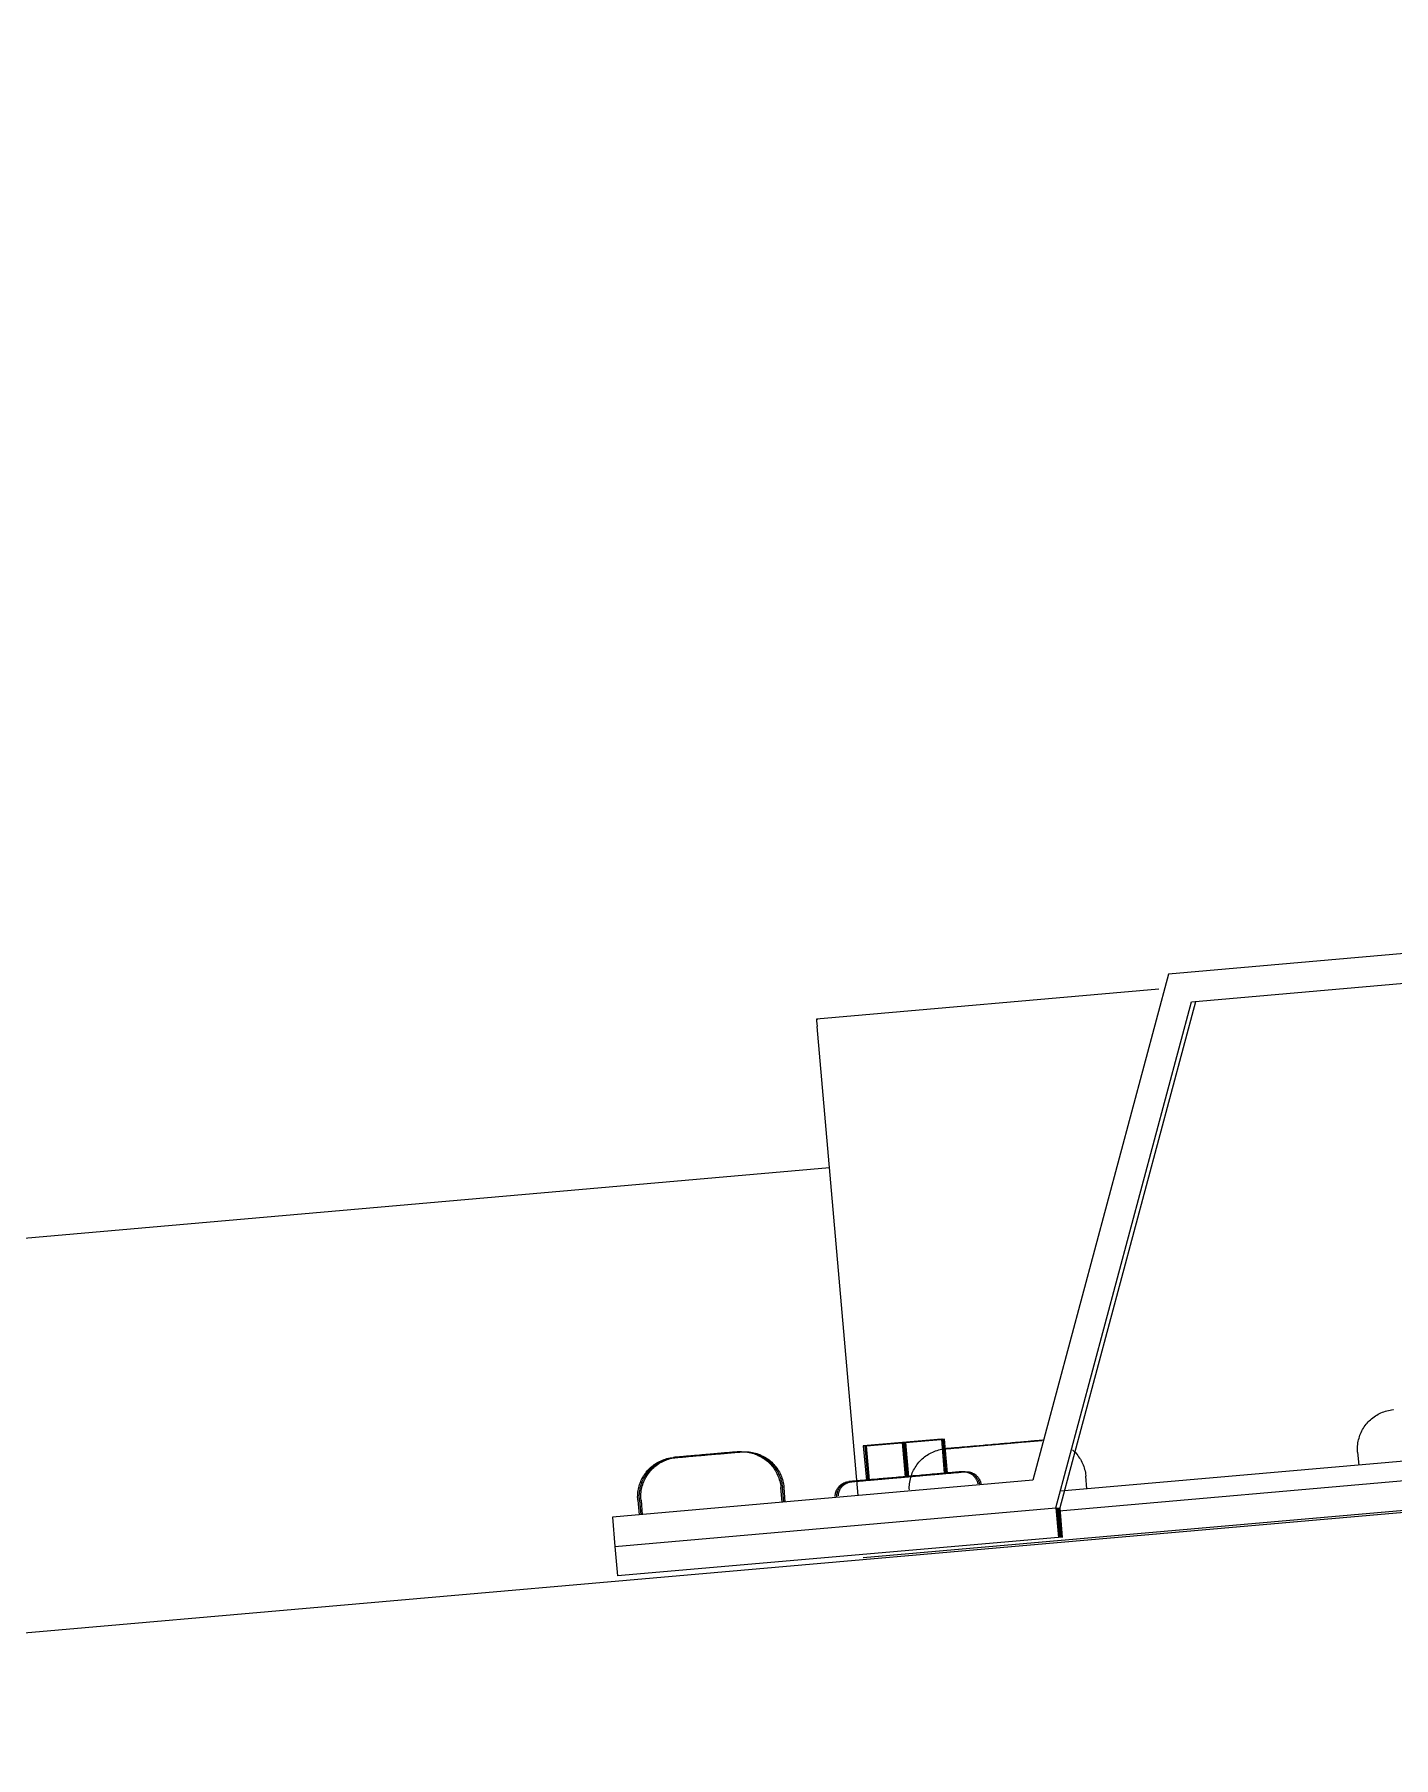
# Model space of a CAD drawing. Header units: metres. Extents: x 4238 to 4687, y -1 to 29.
# Drawn here: x 4322.6718 to 4322.8099, y 16.7591 to 16.9344 of the extents above; entities that cross this region are included whole.
import ezdxf

# ---------------------------------------------------------------- set-up
doc = ezdxf.new("R2010")
doc.units = ezdxf.units.M
for name, color, linetype, lineweight in [('A-ROOF', 132, 'Continuous', 5), ('A-ROOF-PATT', 132, 'Continuous', 15), ('Q-SPCQ', 91, 'Continuous', 5)]:
    doc.layers.add(name, color=color, linetype=linetype, lineweight=lineweight)

# ---------------------------------------------------------------- blocks, each defined once
blk = doc.blocks.new('Static Line_Sayfa_Metal Deck_Pan Mount - Up to 15 _ pitch - Max 2 Users-1847625-SECTION - GRIDS C4-C5')
at = {"layer": 'Q-SPCQ'}
for p, q in [((4322.93123, 16.85144), (4322.78704, 16.83883)), ((4322.78939, 16.83602), (4322.9294, 16.84827)), ((4322.78704, 16.83883), (4322.77324, 16.78734)), ((4322.78606, 16.83729), (4322.75126, 16.83424)), ((4322.7756, 16.78453), (4322.78939, 16.83602)), ((4322.78977, 16.83602), (4322.77598, 16.78453)), ((4322.75126, 16.83424), (4322.75137, 16.83424)), ((4322.75549, 16.78579), (4322.75132, 16.8335)), ((4322.94485, 16.80099), (4322.77605, 16.78623)), ((4322.95195, 16.79961), (4322.77592, 16.78421)), ((4322.94502, 16.799), (4322.77592, 16.78421)), ((4322.95525, 16.79688), (4322.75601, 16.77945)), ((4322.75998, 16.7912), (4322.76395, 16.79154)), ((4322.76395, 16.79154), (4322.75999, 16.7912)), ((4322.76014, 16.7912), (4322.76411, 16.79154)), ((4322.76411, 16.79154), (4322.76015, 16.7912)), ((4322.7603, 16.7912), (4322.76427, 16.79154)), ((4322.76427, 16.79154), (4322.76031, 16.7912)), ((4322.76395, 16.79154), (4322.76426, 16.78806)), ((4322.76395, 16.79154), (4322.76425, 16.78806)), ((4322.76411, 16.79154), (4322.76442, 16.78806)), ((4322.76411, 16.79154), (4322.76441, 16.78806)), ((4322.76457, 16.78806), (4322.76427, 16.79154)), ((4322.76458, 16.78806), (4322.76427, 16.79154)), ((4322.75999, 16.7912), (4322.75602, 16.79085)), ((4322.75602, 16.79085), (4322.75998, 16.7912)), ((4322.75602, 16.79085), (4322.75633, 16.78736)), ((4322.75602, 16.79085), (4322.75633, 16.78736)), ((4322.76015, 16.7912), (4322.75618, 16.79085)), ((4322.75618, 16.79085), (4322.76014, 16.7912)), ((4322.75618, 16.79085), (4322.75649, 16.78736)), ((4322.75618, 16.79085), (4322.75649, 16.78736)), ((4322.76031, 16.7912), (4322.75634, 16.79085)), ((4322.75634, 16.79085), (4322.7603, 16.7912)), ((4322.75665, 16.78736), (4322.75634, 16.79085)), ((4322.75664, 16.78736), (4322.75634, 16.79085)), ((4322.75998, 16.7912), (4322.76029, 16.78771)), ((4322.7603, 16.78771), (4322.75999, 16.7912)), ((4322.76014, 16.7912), (4322.76045, 16.78771)), ((4322.76045, 16.78771), (4322.76015, 16.7912)), ((4322.7603, 16.7912), (4322.76061, 16.78771)), ((4322.76061, 16.78771), (4322.76031, 16.7912)), ((4322.80627, 16.79019), (4322.80639, 16.78888)), ((4322.76425, 16.78806), (4322.76029, 16.78771)), ((4322.7603, 16.78771), (4322.76426, 16.78806)), ((4322.76045, 16.78771), (4322.76442, 16.78806)), ((4322.76441, 16.78806), (4322.76045, 16.78771)), ((4322.76061, 16.78771), (4322.76458, 16.78806)), ((4322.76457, 16.78806), (4322.76061, 16.78771)), ((4322.77324, 16.78734), (4322.73051, 16.7836)), ((4322.74777, 16.78511), (4322.74764, 16.7866)), ((4322.74793, 16.78511), (4322.7478, 16.7866)), ((4322.74809, 16.78511), (4322.74796, 16.7866)), ((4322.76029, 16.78771), (4322.75633, 16.78736)), ((4322.75633, 16.78736), (4322.7603, 16.78771)), ((4322.76045, 16.78771), (4322.75649, 16.78736)), ((4322.75649, 16.78736), (4322.76045, 16.78771)), ((4322.76061, 16.78771), (4322.75664, 16.78736)), ((4322.75665, 16.78736), (4322.76061, 16.78771)), ((4322.77875, 16.78646), (4322.77864, 16.78777)), ((4322.73077, 16.78061), (4322.7756, 16.78453)), ((4322.73077, 16.78061), (4322.7756, 16.78453)), ((4322.7331, 16.78533), (4322.73323, 16.78384)), ((4322.73326, 16.78533), (4322.73339, 16.78384)), ((4322.73342, 16.78533), (4322.73355, 16.78384)), ((4322.7756, 16.78453), (4322.77586, 16.78154)), ((4322.77569, 16.78453), (4322.77595, 16.78154)), ((4322.77578, 16.78453), (4322.77604, 16.78154)), ((4322.77589, 16.78453), (4322.77615, 16.78154)), ((4322.77598, 16.78453), (4322.77624, 16.78154)), ((4322.73051, 16.7836), (4322.73077, 16.78061)), ((4322.77586, 16.78154), (4322.73103, 16.77762)), ((4322.73077, 16.78061), (4322.73103, 16.77762))]:
    blk.add_line(p, q, dxfattribs=at)
at = {"layer": 'Q-SPCQ', "flags": 128}
for points in [[(4322.80627, 16.79019), (4322.80626, 16.79035), (4322.80626, 16.79051), (4322.80626, 16.79067), (4322.80627, 16.79083), (4322.80628, 16.79099), (4322.8063, 16.79115), (4322.80633, 16.79131), (4322.80637, 16.79146), (4322.80641, 16.79162), (4322.80645, 16.79177), (4322.8065, 16.79192), (4322.80656, 16.79207), (4322.80663, 16.79222), (4322.8067, 16.79236), (4322.80677, 16.7925), (4322.80685, 16.79264), (4322.80694, 16.79278), (4322.80703, 16.79291), (4322.80713, 16.79304), (4322.80723, 16.79316), (4322.80734, 16.79328), (4322.80745, 16.79339), (4322.80757, 16.7935), (4322.80769, 16.79361), (4322.80781, 16.79371), (4322.80794, 16.79381), (4322.80808, 16.7939), (4322.80821, 16.79398), (4322.80835, 16.79406), (4322.80849, 16.79413), (4322.80864, 16.7942), (4322.80879, 16.79426), (4322.80894, 16.79432), (4322.80909, 16.79437), (4322.80924, 16.79441), (4322.8094, 16.79445), (4322.80956, 16.79448), (4322.80971, 16.79451), (4322.80987, 16.79453), (4322.80992, 16.79453)], [(4322.73674, 16.78966), (4322.73674, 16.78966), (4322.73676, 16.78967), (4322.73678, 16.78967), (4322.7368, 16.78967), (4322.73683, 16.78967), (4322.73686, 16.78967), (4322.7369, 16.78968), (4322.73694, 16.78968), (4322.73699, 16.78969), (4322.73705, 16.78969), (4322.73711, 16.7897), (4322.73717, 16.7897), (4322.73724, 16.78971), (4322.73731, 16.78971), (4322.73738, 16.78972), (4322.73747, 16.78973), (4322.73755, 16.78973), (4322.73764, 16.78974), (4322.73773, 16.78975), (4322.73783, 16.78976), (4322.73793, 16.78977), (4322.73803, 16.78978), (4322.73814, 16.78979), (4322.73824, 16.7898), (4322.73836, 16.78981), (4322.73847, 16.78982), (4322.73859, 16.78983), (4322.73871, 16.78984), (4322.73883, 16.78985), (4322.73895, 16.78986), (4322.73908, 16.78987), (4322.7392, 16.78988), (4322.73933, 16.78989), (4322.73946, 16.7899), (4322.73959, 16.78991), (4322.73972, 16.78992), (4322.73985, 16.78994), (4322.73998, 16.78995), (4322.74002, 16.78995)], [(4322.74002, 16.78995), (4322.73989, 16.78994), (4322.73975, 16.78993), (4322.73962, 16.78992), (4322.73949, 16.7899), (4322.73936, 16.78989), (4322.73924, 16.78988), (4322.73911, 16.78987), (4322.73898, 16.78986), (4322.73886, 16.78985), (4322.73874, 16.78984), (4322.73862, 16.78983), (4322.7385, 16.78982), (4322.73839, 16.78981), (4322.73827, 16.7898), (4322.73816, 16.78979), (4322.73806, 16.78978), (4322.73795, 16.78977), (4322.73785, 16.78976), (4322.73775, 16.78975), (4322.73766, 16.78974), (4322.73757, 16.78974), (4322.73749, 16.78973), (4322.7374, 16.78972), (4322.73733, 16.78972), (4322.73725, 16.78971), (4322.73719, 16.7897), (4322.73712, 16.7897), (4322.73706, 16.78969), (4322.73701, 16.78969), (4322.73696, 16.78968), (4322.73691, 16.78968), (4322.73687, 16.78968), (4322.73684, 16.78967), (4322.73681, 16.78967), (4322.73678, 16.78967), (4322.73676, 16.78967), (4322.73675, 16.78966), (4322.73674, 16.78966)], [(4322.7369, 16.78966), (4322.7369, 16.78966), (4322.73692, 16.78967), (4322.73694, 16.78967), (4322.73696, 16.78967), (4322.73699, 16.78967), (4322.73702, 16.78967), (4322.73706, 16.78968), (4322.7371, 16.78968), (4322.73715, 16.78969), (4322.73721, 16.78969), (4322.73726, 16.7897), (4322.73733, 16.7897), (4322.7374, 16.78971), (4322.73747, 16.78971), (4322.73754, 16.78972), (4322.73762, 16.78973), (4322.73771, 16.78973), (4322.7378, 16.78974), (4322.73789, 16.78975), (4322.73799, 16.78976), (4322.73809, 16.78977), (4322.73819, 16.78978), (4322.73829, 16.78979), (4322.7384, 16.7898), (4322.73852, 16.78981), (4322.73863, 16.78982), (4322.73875, 16.78983), (4322.73887, 16.78984), (4322.73899, 16.78985), (4322.73911, 16.78986), (4322.73924, 16.78987), (4322.73936, 16.78988), (4322.73949, 16.78989), (4322.73962, 16.7899), (4322.73975, 16.78991), (4322.73988, 16.78992), (4322.74001, 16.78994), (4322.74014, 16.78995), (4322.74018, 16.78995)], [(4322.74018, 16.78995), (4322.74005, 16.78994), (4322.73991, 16.78993), (4322.73978, 16.78992), (4322.73965, 16.7899), (4322.73952, 16.78989), (4322.7394, 16.78988), (4322.73927, 16.78987), (4322.73914, 16.78986), (4322.73902, 16.78985), (4322.7389, 16.78984), (4322.73878, 16.78983), (4322.73866, 16.78982), (4322.73854, 16.78981), (4322.73843, 16.7898), (4322.73832, 16.78979), (4322.73822, 16.78978), (4322.73811, 16.78977), (4322.73801, 16.78976), (4322.73791, 16.78975), (4322.73782, 16.78974), (4322.73773, 16.78974), (4322.73765, 16.78973), (4322.73756, 16.78972), (4322.73749, 16.78972), (4322.73741, 16.78971), (4322.73734, 16.7897), (4322.73728, 16.7897), (4322.73722, 16.78969), (4322.73717, 16.78969), (4322.73712, 16.78968), (4322.73707, 16.78968), (4322.73703, 16.78968), (4322.737, 16.78967), (4322.73697, 16.78967), (4322.73694, 16.78967), (4322.73692, 16.78967), (4322.73691, 16.78966), (4322.7369, 16.78966)], [(4322.73706, 16.78966), (4322.73706, 16.78966), (4322.73708, 16.78967), (4322.73709, 16.78967), (4322.73712, 16.78967), (4322.73715, 16.78967), (4322.73718, 16.78967), (4322.73722, 16.78968), (4322.73726, 16.78968), (4322.73731, 16.78969), (4322.73737, 16.78969), (4322.73742, 16.7897), (4322.73749, 16.7897), (4322.73755, 16.78971), (4322.73763, 16.78971), (4322.7377, 16.78972), (4322.73778, 16.78973), (4322.73787, 16.78973), (4322.73796, 16.78974), (4322.73805, 16.78975), (4322.73815, 16.78976), (4322.73825, 16.78977), (4322.73835, 16.78978), (4322.73845, 16.78979), (4322.73856, 16.7898), (4322.73868, 16.78981), (4322.73879, 16.78982), (4322.73891, 16.78983), (4322.73903, 16.78984), (4322.73915, 16.78985), (4322.73927, 16.78986), (4322.7394, 16.78987), (4322.73952, 16.78988), (4322.73965, 16.78989), (4322.73978, 16.7899), (4322.73991, 16.78991), (4322.74004, 16.78992), (4322.74017, 16.78994), (4322.7403, 16.78995), (4322.74034, 16.78995)], [(4322.74034, 16.78995), (4322.7402, 16.78994), (4322.74007, 16.78993), (4322.73994, 16.78992), (4322.73981, 16.7899), (4322.73968, 16.78989), (4322.73956, 16.78988), (4322.73943, 16.78987), (4322.7393, 16.78986), (4322.73918, 16.78985), (4322.73906, 16.78984), (4322.73894, 16.78983), (4322.73882, 16.78982), (4322.7387, 16.78981), (4322.73859, 16.7898), (4322.73848, 16.78979), (4322.73837, 16.78978), (4322.73827, 16.78977), (4322.73817, 16.78976), (4322.73807, 16.78975), (4322.73798, 16.78974), (4322.73789, 16.78974), (4322.7378, 16.78973), (4322.73772, 16.78972), (4322.73765, 16.78972), (4322.73757, 16.78971), (4322.7375, 16.7897), (4322.73744, 16.7897), (4322.73738, 16.78969), (4322.73733, 16.78969), (4322.73728, 16.78968), (4322.73723, 16.78968), (4322.73719, 16.78968), (4322.73716, 16.78967), (4322.73713, 16.78967), (4322.7371, 16.78967), (4322.73708, 16.78967), (4322.73707, 16.78966), (4322.73706, 16.78966)], [(4322.7433, 16.79024), (4322.74329, 16.79024), (4322.74328, 16.79024), (4322.74326, 16.79023), (4322.74324, 16.79023), (4322.74321, 16.79023), (4322.74318, 16.79023), (4322.74314, 16.79022), (4322.74309, 16.79022), (4322.74305, 16.79022), (4322.74299, 16.79021), (4322.74293, 16.79021), (4322.74287, 16.7902), (4322.7428, 16.79019), (4322.74273, 16.79019), (4322.74265, 16.79018), (4322.74257, 16.79017), (4322.74249, 16.79017), (4322.7424, 16.79016), (4322.74231, 16.79015), (4322.74221, 16.79014), (4322.74211, 16.79013), (4322.74201, 16.79013), (4322.7419, 16.79012), (4322.74179, 16.79011), (4322.74168, 16.7901), (4322.74157, 16.79009), (4322.74145, 16.79008), (4322.74133, 16.79007), (4322.74121, 16.79006), (4322.74109, 16.79004), (4322.74096, 16.79003), (4322.74084, 16.79002), (4322.74071, 16.79001), (4322.74058, 16.79), (4322.74045, 16.78999), (4322.74032, 16.78998), (4322.74019, 16.78997), (4322.74006, 16.78995), (4322.74002, 16.78995)], [(4322.74002, 16.78995), (4322.74015, 16.78996), (4322.74028, 16.78997), (4322.74042, 16.78999), (4322.74055, 16.79), (4322.74067, 16.79001), (4322.7408, 16.79002), (4322.74093, 16.79003), (4322.74106, 16.79004), (4322.74118, 16.79005), (4322.7413, 16.79006), (4322.74142, 16.79007), (4322.74154, 16.79008), (4322.74165, 16.79009), (4322.74177, 16.7901), (4322.74188, 16.79011), (4322.74198, 16.79012), (4322.74209, 16.79013), (4322.74219, 16.79014), (4322.74228, 16.79015), (4322.74238, 16.79016), (4322.74247, 16.79016), (4322.74255, 16.79017), (4322.74264, 16.79018), (4322.74271, 16.79019), (4322.74279, 16.79019), (4322.74285, 16.7902), (4322.74292, 16.7902), (4322.74298, 16.79021), (4322.74303, 16.79021), (4322.74308, 16.79022), (4322.74313, 16.79022), (4322.74317, 16.79023), (4322.7432, 16.79023), (4322.74323, 16.79023), (4322.74326, 16.79023), (4322.74328, 16.79024), (4322.74329, 16.79024), (4322.7433, 16.79024)], [(4322.74346, 16.79024), (4322.74345, 16.79024), (4322.74344, 16.79024), (4322.74342, 16.79023), (4322.7434, 16.79023), (4322.74337, 16.79023), (4322.74334, 16.79023), (4322.7433, 16.79022), (4322.74325, 16.79022), (4322.74321, 16.79022), (4322.74315, 16.79021), (4322.74309, 16.79021), (4322.74303, 16.7902), (4322.74296, 16.79019), (4322.74289, 16.79019), (4322.74281, 16.79018), (4322.74273, 16.79017), (4322.74265, 16.79017), (4322.74256, 16.79016), (4322.74247, 16.79015), (4322.74237, 16.79014), (4322.74227, 16.79013), (4322.74217, 16.79013), (4322.74206, 16.79012), (4322.74195, 16.79011), (4322.74184, 16.7901), (4322.74173, 16.79009), (4322.74161, 16.79008), (4322.74149, 16.79007), (4322.74137, 16.79006), (4322.74125, 16.79004), (4322.74112, 16.79003), (4322.74099, 16.79002), (4322.74087, 16.79001), (4322.74074, 16.79), (4322.74061, 16.78999), (4322.74048, 16.78998), (4322.74035, 16.78997), (4322.74021, 16.78995), (4322.74018, 16.78995)], [(4322.74018, 16.78995), (4322.74031, 16.78996), (4322.74044, 16.78997), (4322.74057, 16.78999), (4322.7407, 16.79), (4322.74083, 16.79001), (4322.74096, 16.79002), (4322.74109, 16.79003), (4322.74121, 16.79004), (4322.74134, 16.79005), (4322.74146, 16.79006), (4322.74158, 16.79007), (4322.7417, 16.79008), (4322.74181, 16.79009), (4322.74193, 16.7901), (4322.74204, 16.79011), (4322.74214, 16.79012), (4322.74225, 16.79013), (4322.74235, 16.79014), (4322.74244, 16.79015), (4322.74254, 16.79016), (4322.74263, 16.79016), (4322.74271, 16.79017), (4322.74279, 16.79018), (4322.74287, 16.79019), (4322.74294, 16.79019), (4322.74301, 16.7902), (4322.74308, 16.7902), (4322.74314, 16.79021), (4322.74319, 16.79021), (4322.74324, 16.79022), (4322.74329, 16.79022), (4322.74333, 16.79023), (4322.74336, 16.79023), (4322.74339, 16.79023), (4322.74342, 16.79023), (4322.74344, 16.79024), (4322.74345, 16.79024), (4322.74346, 16.79024)], [(4322.74362, 16.79024), (4322.74361, 16.79024), (4322.7436, 16.79024), (4322.74358, 16.79023), (4322.74356, 16.79023), (4322.74353, 16.79023), (4322.7435, 16.79023), (4322.74346, 16.79022), (4322.74341, 16.79022), (4322.74336, 16.79022), (4322.74331, 16.79021), (4322.74325, 16.79021), (4322.74319, 16.7902), (4322.74312, 16.79019), (4322.74305, 16.79019), (4322.74297, 16.79018), (4322.74289, 16.79017), (4322.74281, 16.79017), (4322.74272, 16.79016), (4322.74263, 16.79015), (4322.74253, 16.79014), (4322.74243, 16.79013), (4322.74233, 16.79013), (4322.74222, 16.79012), (4322.74211, 16.79011), (4322.742, 16.7901), (4322.74189, 16.79009), (4322.74177, 16.79008), (4322.74165, 16.79007), (4322.74153, 16.79006), (4322.74141, 16.79004), (4322.74128, 16.79003), (4322.74115, 16.79002), (4322.74103, 16.79001), (4322.7409, 16.79), (4322.74077, 16.78999), (4322.74064, 16.78998), (4322.74051, 16.78997), (4322.74037, 16.78995), (4322.74034, 16.78995)], [(4322.74034, 16.78995), (4322.74047, 16.78996), (4322.7406, 16.78997), (4322.74073, 16.78999), (4322.74086, 16.79), (4322.74099, 16.79001), (4322.74112, 16.79002), (4322.74125, 16.79003), (4322.74137, 16.79004), (4322.7415, 16.79005), (4322.74162, 16.79006), (4322.74174, 16.79007), (4322.74186, 16.79008), (4322.74197, 16.79009), (4322.74209, 16.7901), (4322.7422, 16.79011), (4322.7423, 16.79012), (4322.74241, 16.79013), (4322.74251, 16.79014), (4322.7426, 16.79015), (4322.7427, 16.79016), (4322.74279, 16.79016), (4322.74287, 16.79017), (4322.74295, 16.79018), (4322.74303, 16.79019), (4322.7431, 16.79019), (4322.74317, 16.7902), (4322.74324, 16.7902), (4322.7433, 16.79021), (4322.74335, 16.79021), (4322.7434, 16.79022), (4322.74345, 16.79022), (4322.74349, 16.79023), (4322.74352, 16.79023), (4322.74355, 16.79023), (4322.74358, 16.79023), (4322.7436, 16.79024), (4322.74361, 16.79024), (4322.74362, 16.79024)], [(4322.74331, 16.79024), (4322.74346, 16.79025), (4322.74362, 16.79025), (4322.74378, 16.79025), (4322.74394, 16.79024), (4322.7441, 16.79023), (4322.74426, 16.79021), (4322.74442, 16.79018), (4322.74458, 16.79015), (4322.74473, 16.79011), (4322.74488, 16.79006), (4322.74504, 16.79001), (4322.74518, 16.78995), (4322.74533, 16.78988), (4322.74548, 16.78981), (4322.74562, 16.78974), (4322.74575, 16.78966), (4322.74589, 16.78957), (4322.74602, 16.78948), (4322.74615, 16.78938), (4322.74627, 16.78928), (4322.74639, 16.78917), (4322.7465, 16.78906), (4322.74661, 16.78894), (4322.74672, 16.78882), (4322.74682, 16.7887), (4322.74691, 16.78857), (4322.747, 16.78844), (4322.74709, 16.7883), (4322.74717, 16.78816), (4322.74724, 16.78802), (4322.74731, 16.78788), (4322.74737, 16.78773), (4322.74743, 16.78758), (4322.74748, 16.78743), (4322.74752, 16.78727), (4322.74756, 16.78712), (4322.74759, 16.78696), (4322.74762, 16.7868), (4322.74763, 16.78665), (4322.74764, 16.7866)], [(4322.74346, 16.79024), (4322.74362, 16.79025), (4322.74378, 16.79025), (4322.74394, 16.79025), (4322.7441, 16.79024), (4322.74426, 16.79023), (4322.74442, 16.79021), (4322.74458, 16.79018), (4322.74474, 16.79015), (4322.74489, 16.79011), (4322.74504, 16.79006), (4322.7452, 16.79001), (4322.74534, 16.78995), (4322.74549, 16.78988), (4322.74563, 16.78981), (4322.74578, 16.78974), (4322.74591, 16.78966), (4322.74605, 16.78957), (4322.74618, 16.78948), (4322.74631, 16.78938), (4322.74643, 16.78928), (4322.74655, 16.78917), (4322.74666, 16.78906), (4322.74677, 16.78894), (4322.74688, 16.78882), (4322.74698, 16.7887), (4322.74707, 16.78857), (4322.74716, 16.78844), (4322.74725, 16.7883), (4322.74733, 16.78816), (4322.7474, 16.78802), (4322.74747, 16.78788), (4322.74753, 16.78773), (4322.74759, 16.78758), (4322.74764, 16.78743), (4322.74768, 16.78727), (4322.74772, 16.78712), (4322.74775, 16.78696), (4322.74778, 16.7868), (4322.74779, 16.78665), (4322.7478, 16.7866)], [(4322.74362, 16.79024), (4322.74378, 16.79025), (4322.74394, 16.79025), (4322.7441, 16.79025), (4322.74426, 16.79024), (4322.74442, 16.79023), (4322.74458, 16.79021), (4322.74474, 16.79018), (4322.7449, 16.79015), (4322.74505, 16.79011), (4322.7452, 16.79006), (4322.74535, 16.79001), (4322.7455, 16.78995), (4322.74565, 16.78988), (4322.74579, 16.78981), (4322.74593, 16.78974), (4322.74607, 16.78966), (4322.74621, 16.78957), (4322.74634, 16.78948), (4322.74647, 16.78938), (4322.74659, 16.78928), (4322.74671, 16.78917), (4322.74682, 16.78906), (4322.74693, 16.78894), (4322.74704, 16.78882), (4322.74714, 16.7887), (4322.74723, 16.78857), (4322.74732, 16.78844), (4322.74741, 16.7883), (4322.74749, 16.78816), (4322.74756, 16.78802), (4322.74763, 16.78788), (4322.74769, 16.78773), (4322.74775, 16.78758), (4322.7478, 16.78743), (4322.74784, 16.78727), (4322.74788, 16.78712), (4322.74791, 16.78696), (4322.74793, 16.7868), (4322.74795, 16.78665), (4322.74796, 16.7866)], [(4322.7607, 16.78636), (4322.76069, 16.78652), (4322.76069, 16.78668), (4322.7607, 16.78684), (4322.76072, 16.787), (4322.76074, 16.78716), (4322.76077, 16.78732), (4322.7608, 16.78748), (4322.76084, 16.78763), (4322.76089, 16.78779), (4322.76094, 16.78794), (4322.761, 16.78809), (4322.76106, 16.78823), (4322.76113, 16.78838), (4322.76121, 16.78852), (4322.76129, 16.78866), (4322.76138, 16.78879), (4322.76147, 16.78892), (4322.76157, 16.78905), (4322.76167, 16.78917), (4322.76178, 16.78929), (4322.76189, 16.78941), (4322.762, 16.78952), (4322.76212, 16.78962), (4322.76225, 16.78972), (4322.76238, 16.78982), (4322.76251, 16.78991), (4322.76265, 16.78999), (4322.76279, 16.79007), (4322.76293, 16.79015), (4322.76307, 16.79021), (4322.76322, 16.79028), (4322.76337, 16.79033), (4322.76352, 16.79038), (4322.76368, 16.79043), (4322.76383, 16.79047), (4322.76399, 16.7905), (4322.76415, 16.79052), (4322.76431, 16.79054), (4322.76435, 16.79054)], [(4322.76435, 16.79055), (4322.76437, 16.79055), (4322.76439, 16.79055), (4322.76441, 16.79055), (4322.76445, 16.79055), (4322.76449, 16.79056), (4322.76455, 16.79056), (4322.7646, 16.79057), (4322.76467, 16.79057), (4322.76474, 16.79058), (4322.76483, 16.79059), (4322.76491, 16.79059), (4322.76501, 16.7906), (4322.76511, 16.79061), (4322.76522, 16.79062), (4322.76534, 16.79063), (4322.76546, 16.79064), (4322.76559, 16.79065), (4322.76572, 16.79066), (4322.76586, 16.79068), (4322.76601, 16.79069), (4322.76616, 16.7907), (4322.76631, 16.79072), (4322.76647, 16.79073), (4322.76664, 16.79074), (4322.76681, 16.79076), (4322.76698, 16.79077), (4322.76716, 16.79079), (4322.76734, 16.79081), (4322.76753, 16.79082), (4322.76771, 16.79084), (4322.7679, 16.79086), (4322.76809, 16.79087), (4322.76829, 16.79089), (4322.76848, 16.79091), (4322.76868, 16.79092), (4322.76888, 16.79094), (4322.76908, 16.79096), (4322.76927, 16.79098), (4322.76947, 16.79099), (4322.76967, 16.79101), (4322.76987, 16.79103), (4322.77007, 16.79104), (4322.77026, 16.79106), (4322.77046, 16.79108), (4322.77065, 16.7911), (4322.77084, 16.79111), (4322.77103, 16.79113), (4322.77121, 16.79114), (4322.7714, 16.79116), (4322.77158, 16.79118), (4322.77175, 16.79119), (4322.77192, 16.79121), (4322.77209, 16.79122), (4322.77225, 16.79124), (4322.77241, 16.79125), (4322.77257, 16.79126), (4322.77271, 16.79128), (4322.77286, 16.79129), (4322.77299, 16.7913), (4322.77313, 16.79131), (4322.77325, 16.79132), (4322.77337, 16.79133), (4322.77348, 16.79134), (4322.77359, 16.79135), (4322.77369, 16.79136), (4322.77378, 16.79137), (4322.77386, 16.79138), (4322.77394, 16.79138), (4322.77401, 16.79139), (4322.77407, 16.7914), (4322.77413, 16.7914), (4322.77418, 16.7914), (4322.77422, 16.79141)], [(4322.77423, 16.79141), (4322.7742, 16.79141), (4322.77415, 16.7914), (4322.7741, 16.7914), (4322.77404, 16.79139), (4322.77398, 16.79139), (4322.7739, 16.79138), (4322.77382, 16.79137), (4322.77373, 16.79137), (4322.77364, 16.79136), (4322.77354, 16.79135), (4322.77343, 16.79134), (4322.77331, 16.79133), (4322.77319, 16.79132), (4322.77306, 16.79131), (4322.77293, 16.7913), (4322.77279, 16.79128), (4322.77264, 16.79127), (4322.77249, 16.79126), (4322.77233, 16.79124), (4322.77217, 16.79123), (4322.77201, 16.79121), (4322.77184, 16.7912), (4322.77167, 16.79118), (4322.77149, 16.79117), (4322.77131, 16.79115), (4322.77112, 16.79114), (4322.77094, 16.79112), (4322.77075, 16.7911), (4322.77056, 16.79109), (4322.77036, 16.79107), (4322.77017, 16.79105), (4322.76997, 16.79104), (4322.76977, 16.79102), (4322.76957, 16.791), (4322.76937, 16.79098), (4322.76918, 16.79097), (4322.76898, 16.79095), (4322.76878, 16.79093), (4322.76858, 16.79092), (4322.76839, 16.7909), (4322.76819, 16.79088), (4322.768, 16.79086), (4322.76781, 16.79085), (4322.76762, 16.79083), (4322.76743, 16.79081), (4322.76725, 16.7908), (4322.76707, 16.79078), (4322.7669, 16.79077), (4322.76673, 16.79075), (4322.76656, 16.79074), (4322.76639, 16.79072), (4322.76624, 16.79071), (4322.76608, 16.7907), (4322.76593, 16.79068), (4322.76579, 16.79067), (4322.76565, 16.79066), (4322.76552, 16.79065), (4322.7654, 16.79064), (4322.76528, 16.79063), (4322.76517, 16.79062), (4322.76506, 16.79061), (4322.76496, 16.7906), (4322.76487, 16.79059), (4322.76478, 16.79058), (4322.76471, 16.79058), (4322.76464, 16.79057), (4322.76457, 16.79056), (4322.76452, 16.79056), (4322.76447, 16.79056), (4322.76443, 16.79055), (4322.7644, 16.79055), (4322.76438, 16.79055), (4322.76436, 16.79055), (4322.76435, 16.79054)], [(4322.77727, 16.79045), (4322.77739, 16.79035), (4322.7775, 16.79024), (4322.77761, 16.79012), (4322.77772, 16.79), (4322.77782, 16.78987), (4322.77791, 16.78974), (4322.778, 16.78961), (4322.77809, 16.78948), (4322.77817, 16.78934), (4322.77824, 16.78919), (4322.77831, 16.78905), (4322.77837, 16.7889), (4322.77843, 16.78875), (4322.77848, 16.7886), (4322.77852, 16.78845), (4322.77856, 16.78829), (4322.77859, 16.78813), (4322.77862, 16.78797), (4322.77864, 16.78782), (4322.77864, 16.78777)], [(4322.7331, 16.78533), (4322.73309, 16.78549), (4322.73308, 16.78565), (4322.73309, 16.78581), (4322.73309, 16.78597), (4322.73311, 16.78613), (4322.73313, 16.78629), (4322.73316, 16.78644), (4322.73319, 16.7866), (4322.73323, 16.78676), (4322.73328, 16.78691), (4322.73333, 16.78706), (4322.73339, 16.78721), (4322.73345, 16.78736), (4322.73352, 16.7875), (4322.7336, 16.78764), (4322.73368, 16.78778), (4322.73377, 16.78791), (4322.73386, 16.78804), (4322.73395, 16.78817), (4322.73406, 16.78829), (4322.73416, 16.78841), (4322.73428, 16.78853), (4322.73439, 16.78864), (4322.73451, 16.78874), (4322.73464, 16.78884), (4322.73477, 16.78894), (4322.7349, 16.78903), (4322.73503, 16.78911), (4322.73517, 16.78919), (4322.73531, 16.78927), (4322.73546, 16.78933), (4322.73561, 16.7894), (4322.73576, 16.78945), (4322.73591, 16.7895), (4322.73606, 16.78955), (4322.73622, 16.78958), (4322.73637, 16.78962), (4322.73653, 16.78964), (4322.73669, 16.78966), (4322.73673, 16.78966)], [(4322.73326, 16.78533), (4322.73325, 16.78549), (4322.73324, 16.78565), (4322.73324, 16.78581), (4322.73325, 16.78597), (4322.73327, 16.78613), (4322.73329, 16.78629), (4322.73332, 16.78644), (4322.73335, 16.7866), (4322.73339, 16.78676), (4322.73344, 16.78691), (4322.73349, 16.78706), (4322.73355, 16.78721), (4322.73361, 16.78736), (4322.73368, 16.7875), (4322.73376, 16.78764), (4322.73384, 16.78778), (4322.73392, 16.78791), (4322.73402, 16.78804), (4322.73411, 16.78817), (4322.73422, 16.78829), (4322.73432, 16.78841), (4322.73443, 16.78853), (4322.73455, 16.78864), (4322.73467, 16.78874), (4322.7348, 16.78884), (4322.73492, 16.78894), (4322.73506, 16.78903), (4322.73519, 16.78911), (4322.73533, 16.78919), (4322.73547, 16.78927), (4322.73562, 16.78933), (4322.73577, 16.7894), (4322.73592, 16.78945), (4322.73607, 16.7895), (4322.73622, 16.78955), (4322.73638, 16.78958), (4322.73653, 16.78962), (4322.73669, 16.78964), (4322.73685, 16.78966), (4322.73689, 16.78966)], [(4322.73342, 16.78533), (4322.73341, 16.78549), (4322.7334, 16.78565), (4322.7334, 16.78581), (4322.73341, 16.78597), (4322.73343, 16.78613), (4322.73345, 16.78629), (4322.73348, 16.78644), (4322.73351, 16.7866), (4322.73355, 16.78676), (4322.7336, 16.78691), (4322.73365, 16.78706), (4322.73371, 16.78721), (4322.73377, 16.78736), (4322.73384, 16.7875), (4322.73392, 16.78764), (4322.734, 16.78778), (4322.73408, 16.78791), (4322.73418, 16.78804), (4322.73427, 16.78817), (4322.73438, 16.78829), (4322.73448, 16.78841), (4322.73459, 16.78853), (4322.73471, 16.78864), (4322.73483, 16.78874), (4322.73496, 16.78884), (4322.73508, 16.78894), (4322.73522, 16.78903), (4322.73535, 16.78911), (4322.73549, 16.78919), (4322.73563, 16.78927), (4322.73578, 16.78933), (4322.73593, 16.7894), (4322.73607, 16.78945), (4322.73623, 16.7895), (4322.73638, 16.78955), (4322.73654, 16.78958), (4322.73669, 16.78962), (4322.73685, 16.78964), (4322.73701, 16.78966), (4322.73705, 16.78966)], [(4322.76605, 16.78821), (4322.76604, 16.78821), (4322.76601, 16.78821), (4322.76598, 16.78821), (4322.76594, 16.7882), (4322.76589, 16.7882), (4322.76583, 16.78819), (4322.76576, 16.78819), (4322.76569, 16.78818), (4322.7656, 16.78817), (4322.76551, 16.78817), (4322.7654, 16.78816), (4322.76529, 16.78815), (4322.76517, 16.78814), (4322.76505, 16.78813), (4322.76491, 16.78811), (4322.76477, 16.7881), (4322.76462, 16.78809), (4322.76447, 16.78807), (4322.76431, 16.78806), (4322.76414, 16.78805), (4322.76396, 16.78803), (4322.76378, 16.78801), (4322.7636, 16.788), (4322.76341, 16.78798), (4322.76321, 16.78796), (4322.76301, 16.78795), (4322.7628, 16.78793), (4322.76259, 16.78791), (4322.76238, 16.78789), (4322.76216, 16.78787), (4322.76194, 16.78785), (4322.76172, 16.78783), (4322.7615, 16.78781), (4322.76127, 16.7878), (4322.76104, 16.78778), (4322.76081, 16.78776), (4322.76058, 16.78774), (4322.76035, 16.78771), (4322.76029, 16.78771)], [(4322.7603, 16.78771), (4322.76053, 16.78773), (4322.76076, 16.78775), (4322.76099, 16.78777), (4322.76121, 16.78779), (4322.76144, 16.78781), (4322.76167, 16.78783), (4322.76189, 16.78785), (4322.76211, 16.78787), (4322.76233, 16.78789), (4322.76254, 16.78791), (4322.76275, 16.78792), (4322.76296, 16.78794), (4322.76316, 16.78796), (4322.76336, 16.78798), (4322.76355, 16.78799), (4322.76374, 16.78801), (4322.76392, 16.78803), (4322.76409, 16.78804), (4322.76427, 16.78806), (4322.76443, 16.78807), (4322.76459, 16.78808), (4322.76474, 16.7881), (4322.76488, 16.78811), (4322.76502, 16.78812), (4322.76514, 16.78813), (4322.76526, 16.78814), (4322.76538, 16.78815), (4322.76548, 16.78816), (4322.76558, 16.78817), (4322.76566, 16.78818), (4322.76574, 16.78819), (4322.76581, 16.78819), (4322.76588, 16.7882), (4322.76593, 16.7882), (4322.76597, 16.78821), (4322.76601, 16.78821), (4322.76603, 16.78821), (4322.76605, 16.78821), (4322.76605, 16.78821)], [(4322.76621, 16.78821), (4322.7662, 16.78821), (4322.76617, 16.78821), (4322.76614, 16.78821), (4322.7661, 16.7882), (4322.76605, 16.7882), (4322.76599, 16.78819), (4322.76592, 16.78819), (4322.76584, 16.78818), (4322.76576, 16.78817), (4322.76567, 16.78817), (4322.76556, 16.78816), (4322.76545, 16.78815), (4322.76533, 16.78814), (4322.76521, 16.78813), (4322.76507, 16.78811), (4322.76493, 16.7881), (4322.76478, 16.78809), (4322.76463, 16.78807), (4322.76447, 16.78806), (4322.7643, 16.78805), (4322.76412, 16.78803), (4322.76394, 16.78801), (4322.76376, 16.788), (4322.76357, 16.78798), (4322.76337, 16.78796), (4322.76317, 16.78795), (4322.76296, 16.78793), (4322.76275, 16.78791), (4322.76254, 16.78789), (4322.76232, 16.78787), (4322.7621, 16.78785), (4322.76188, 16.78783), (4322.76166, 16.78781), (4322.76143, 16.7878), (4322.7612, 16.78778), (4322.76097, 16.78776), (4322.76074, 16.78774), (4322.76051, 16.78771), (4322.76045, 16.78771)], [(4322.76046, 16.78771), (4322.76069, 16.78773), (4322.76092, 16.78775), (4322.76115, 16.78777), (4322.76137, 16.78779), (4322.7616, 16.78781), (4322.76183, 16.78783), (4322.76205, 16.78785), (4322.76227, 16.78787), (4322.76249, 16.78789), (4322.7627, 16.78791), (4322.76291, 16.78792), (4322.76312, 16.78794), (4322.76332, 16.78796), (4322.76352, 16.78798), (4322.76371, 16.78799), (4322.7639, 16.78801), (4322.76408, 16.78803), (4322.76425, 16.78804), (4322.76442, 16.78806), (4322.76459, 16.78807), (4322.76475, 16.78808), (4322.7649, 16.7881), (4322.76504, 16.78811), (4322.76517, 16.78812), (4322.7653, 16.78813), (4322.76542, 16.78814), (4322.76554, 16.78815), (4322.76564, 16.78816), (4322.76574, 16.78817), (4322.76582, 16.78818), (4322.7659, 16.78819), (4322.76597, 16.78819), (4322.76603, 16.7882), (4322.76609, 16.7882), (4322.76613, 16.78821), (4322.76617, 16.78821), (4322.76619, 16.78821), (4322.76621, 16.78821), (4322.76621, 16.78821)], [(4322.76637, 16.78821), (4322.76636, 16.78821), (4322.76633, 16.78821), (4322.7663, 16.78821), (4322.76626, 16.7882), (4322.76621, 16.7882), (4322.76615, 16.78819), (4322.76608, 16.78819), (4322.766, 16.78818), (4322.76592, 16.78817), (4322.76582, 16.78817), (4322.76572, 16.78816), (4322.76561, 16.78815), (4322.76549, 16.78814), (4322.76537, 16.78813), (4322.76523, 16.78811), (4322.76509, 16.7881), (4322.76494, 16.78809), (4322.76479, 16.78807), (4322.76463, 16.78806), (4322.76446, 16.78805), (4322.76428, 16.78803), (4322.7641, 16.78801), (4322.76392, 16.788), (4322.76372, 16.78798), (4322.76353, 16.78796), (4322.76333, 16.78795), (4322.76312, 16.78793), (4322.76291, 16.78791), (4322.7627, 16.78789), (4322.76248, 16.78787), (4322.76226, 16.78785), (4322.76204, 16.78783), (4322.76182, 16.78781), (4322.76159, 16.7878), (4322.76136, 16.78778), (4322.76113, 16.78776), (4322.7609, 16.78774), (4322.76067, 16.78771), (4322.76061, 16.78771)], [(4322.76061, 16.78771), (4322.76085, 16.78773), (4322.76108, 16.78775), (4322.7613, 16.78777), (4322.76153, 16.78779), (4322.76176, 16.78781), (4322.76198, 16.78783), (4322.76221, 16.78785), (4322.76243, 16.78787), (4322.76264, 16.78789), (4322.76286, 16.78791), (4322.76307, 16.78792), (4322.76328, 16.78794), (4322.76348, 16.78796), (4322.76368, 16.78798), (4322.76387, 16.78799), (4322.76406, 16.78801), (4322.76424, 16.78803), (4322.76441, 16.78804), (4322.76458, 16.78806), (4322.76475, 16.78807), (4322.7649, 16.78808), (4322.76505, 16.7881), (4322.7652, 16.78811), (4322.76533, 16.78812), (4322.76546, 16.78813), (4322.76558, 16.78814), (4322.7657, 16.78815), (4322.7658, 16.78816), (4322.7659, 16.78817), (4322.76598, 16.78818), (4322.76606, 16.78819), (4322.76613, 16.78819), (4322.76619, 16.7882), (4322.76625, 16.7882), (4322.76629, 16.78821), (4322.76632, 16.78821), (4322.76635, 16.78821), (4322.76637, 16.78821), (4322.76637, 16.78821)], [(4322.76605, 16.78821), (4322.76611, 16.78822), (4322.76617, 16.78822), (4322.76623, 16.78822), (4322.76629, 16.78822), (4322.76635, 16.78821), (4322.76641, 16.7882), (4322.76647, 16.78819), (4322.76653, 16.78818), (4322.76659, 16.78816), (4322.76665, 16.78815), (4322.7667, 16.78813), (4322.76676, 16.7881), (4322.76681, 16.78808), (4322.76687, 16.78805), (4322.76692, 16.78803), (4322.76697, 16.788), (4322.76702, 16.78796), (4322.76707, 16.78793), (4322.76712, 16.78789), (4322.76717, 16.78785), (4322.76721, 16.78781), (4322.76725, 16.78777), (4322.7673, 16.78773), (4322.76733, 16.78768), (4322.76737, 16.78764), (4322.76741, 16.78759), (4322.76744, 16.78754), (4322.76747, 16.78749), (4322.7675, 16.78744), (4322.76753, 16.78738), (4322.76756, 16.78733), (4322.76758, 16.78727), (4322.7676, 16.78722), (4322.76762, 16.78716), (4322.76764, 16.7871), (4322.76765, 16.78704), (4322.76766, 16.78698)], [(4322.76621, 16.78821), (4322.76627, 16.78822), (4322.76633, 16.78822), (4322.76639, 16.78822), (4322.76645, 16.78822), (4322.76651, 16.78821), (4322.76657, 16.7882), (4322.76663, 16.78819), (4322.76669, 16.78818), (4322.76675, 16.78816), (4322.76681, 16.78815), (4322.76686, 16.78813), (4322.76692, 16.7881), (4322.76697, 16.78808), (4322.76703, 16.78805), (4322.76708, 16.78803), (4322.76713, 16.788), (4322.76718, 16.78796), (4322.76723, 16.78793), (4322.76728, 16.78789), (4322.76733, 16.78785), (4322.76737, 16.78781), (4322.76741, 16.78777), (4322.76745, 16.78773), (4322.76749, 16.78768), (4322.76753, 16.78764), (4322.76757, 16.78759), (4322.7676, 16.78754), (4322.76763, 16.78749), (4322.76766, 16.78744), (4322.76769, 16.78738), (4322.76772, 16.78733), (4322.76774, 16.78727), (4322.76776, 16.78722), (4322.76778, 16.78716), (4322.7678, 16.7871), (4322.76781, 16.78704), (4322.76782, 16.78698)], [(4322.76637, 16.78821), (4322.76643, 16.78822), (4322.76649, 16.78822), (4322.76655, 16.78822), (4322.76661, 16.78822), (4322.76667, 16.78821), (4322.76673, 16.7882), (4322.76679, 16.78819), (4322.76685, 16.78818), (4322.76691, 16.78816), (4322.76697, 16.78815), (4322.76702, 16.78813), (4322.76708, 16.7881), (4322.76713, 16.78808), (4322.76719, 16.78805), (4322.76724, 16.78803), (4322.76729, 16.788), (4322.76734, 16.78796), (4322.76739, 16.78793), (4322.76744, 16.78789), (4322.76749, 16.78785), (4322.76753, 16.78781), (4322.76757, 16.78777), (4322.76761, 16.78773), (4322.76765, 16.78768), (4322.76769, 16.78764), (4322.76773, 16.78759), (4322.76776, 16.78754), (4322.76779, 16.78749), (4322.76782, 16.78744), (4322.76785, 16.78738), (4322.76788, 16.78733), (4322.7679, 16.78727), (4322.76792, 16.78722), (4322.76794, 16.78716), (4322.76795, 16.7871), (4322.76797, 16.78704), (4322.76798, 16.78698)], [(4322.75316, 16.7857), (4322.75316, 16.78576), (4322.75316, 16.78582), (4322.75317, 16.78588), (4322.75318, 16.78594), (4322.75319, 16.786), (4322.7532, 16.78606), (4322.75322, 16.78611), (4322.75323, 16.78617), (4322.75325, 16.78623), (4322.75327, 16.78628), (4322.7533, 16.78634), (4322.75332, 16.78639), (4322.75335, 16.78645), (4322.75338, 16.7865), (4322.75342, 16.78655), (4322.75345, 16.7866), (4322.75349, 16.78665), (4322.75353, 16.78669), (4322.75357, 16.78674), (4322.75361, 16.78678), (4322.75365, 16.78682), (4322.7537, 16.78686), (4322.75374, 16.7869), (4322.75379, 16.78693), (4322.75384, 16.78697), (4322.75389, 16.787), (4322.75394, 16.78703), (4322.754, 16.78706), (4322.75405, 16.78708), (4322.75411, 16.7871), (4322.75416, 16.78713), (4322.75422, 16.78714), (4322.75428, 16.78716), (4322.75434, 16.78718), (4322.75439, 16.78719), (4322.75445, 16.7872), (4322.75451, 16.7872), (4322.75453, 16.7872)], [(4322.75332, 16.7857), (4322.75332, 16.78576), (4322.75332, 16.78582), (4322.75333, 16.78588), (4322.75334, 16.78594), (4322.75335, 16.786), (4322.75336, 16.78606), (4322.75338, 16.78611), (4322.75339, 16.78617), (4322.75341, 16.78623), (4322.75343, 16.78628), (4322.75346, 16.78634), (4322.75348, 16.78639), (4322.75351, 16.78645), (4322.75354, 16.7865), (4322.75358, 16.78655), (4322.75361, 16.7866), (4322.75365, 16.78665), (4322.75368, 16.78669), (4322.75373, 16.78674), (4322.75377, 16.78678), (4322.75381, 16.78682), (4322.75386, 16.78686), (4322.7539, 16.7869), (4322.75395, 16.78693), (4322.754, 16.78697), (4322.75405, 16.787), (4322.7541, 16.78703), (4322.75416, 16.78706), (4322.75421, 16.78708), (4322.75427, 16.7871), (4322.75432, 16.78713), (4322.75438, 16.78714), (4322.75444, 16.78716), (4322.7545, 16.78718), (4322.75455, 16.78719), (4322.75461, 16.7872), (4322.75467, 16.7872), (4322.75469, 16.7872)], [(4322.75348, 16.78576), (4322.75348, 16.78582), (4322.75349, 16.78588), (4322.7535, 16.78594), (4322.75351, 16.786), (4322.75352, 16.78606), (4322.75353, 16.78611), (4322.75355, 16.78617), (4322.75357, 16.78623), (4322.75359, 16.78628), (4322.75362, 16.78634), (4322.75364, 16.78639), (4322.75367, 16.78645), (4322.7537, 16.7865), (4322.75373, 16.78655), (4322.75377, 16.7866), (4322.75381, 16.78665), (4322.75384, 16.78669), (4322.75388, 16.78674), (4322.75393, 16.78678), (4322.75397, 16.78682), (4322.75401, 16.78686), (4322.75406, 16.7869), (4322.75411, 16.78693), (4322.75416, 16.78697), (4322.75421, 16.787), (4322.75426, 16.78703), (4322.75432, 16.78706), (4322.75437, 16.78708), (4322.75443, 16.7871), (4322.75448, 16.78713), (4322.75454, 16.78714), (4322.7546, 16.78716), (4322.75465, 16.78718), (4322.75471, 16.78719), (4322.75477, 16.7872), (4322.75483, 16.7872), (4322.75485, 16.7872)], [(4322.75453, 16.78721), (4322.75455, 16.78721), (4322.75457, 16.78721), (4322.7546, 16.78721), (4322.75464, 16.78721), (4322.75469, 16.78722), (4322.75475, 16.78722), (4322.75482, 16.78723), (4322.7549, 16.78724), (4322.75498, 16.78724), (4322.75508, 16.78725), (4322.75518, 16.78726), (4322.75529, 16.78727), (4322.75541, 16.78728), (4322.75554, 16.78729), (4322.75567, 16.7873), (4322.75581, 16.78732), (4322.75596, 16.78733), (4322.75612, 16.78734), (4322.75628, 16.78736), (4322.75645, 16.78737), (4322.75662, 16.78739), (4322.7568, 16.7874), (4322.75699, 16.78742), (4322.75718, 16.78744), (4322.75738, 16.78745), (4322.75758, 16.78747), (4322.75778, 16.78749), (4322.75799, 16.78751), (4322.7582, 16.78753), (4322.75842, 16.78755), (4322.75864, 16.78756), (4322.75886, 16.78758), (4322.75909, 16.7876), (4322.75931, 16.78762), (4322.75954, 16.78764), (4322.75977, 16.78766), (4322.76, 16.78768), (4322.76023, 16.7877), (4322.7603, 16.78771)], [(4322.76029, 16.78771), (4322.76006, 16.78769), (4322.75983, 16.78767), (4322.7596, 16.78765), (4322.75937, 16.78763), (4322.75914, 16.78761), (4322.75892, 16.78759), (4322.7587, 16.78757), (4322.75848, 16.78755), (4322.75826, 16.78753), (4322.75804, 16.78751), (4322.75783, 16.78749), (4322.75763, 16.78748), (4322.75743, 16.78746), (4322.75723, 16.78744), (4322.75704, 16.78742), (4322.75685, 16.78741), (4322.75667, 16.78739), (4322.75649, 16.78738), (4322.75632, 16.78736), (4322.75616, 16.78735), (4322.756, 16.78733), (4322.75585, 16.78732), (4322.75571, 16.78731), (4322.75557, 16.7873), (4322.75544, 16.78728), (4322.75532, 16.78727), (4322.75521, 16.78726), (4322.7551, 16.78726), (4322.75501, 16.78725), (4322.75492, 16.78724), (4322.75484, 16.78723), (4322.75477, 16.78723), (4322.75471, 16.78722), (4322.75466, 16.78722), (4322.75461, 16.78721), (4322.75458, 16.78721), (4322.75455, 16.78721), (4322.75454, 16.78721), (4322.75453, 16.7872)], [(4322.75469, 16.78721), (4322.75471, 16.78721), (4322.75473, 16.78721), (4322.75476, 16.78721), (4322.7548, 16.78721), (4322.75485, 16.78722), (4322.75491, 16.78722), (4322.75498, 16.78723), (4322.75506, 16.78724), (4322.75514, 16.78724), (4322.75524, 16.78725), (4322.75534, 16.78726), (4322.75545, 16.78727), (4322.75557, 16.78728), (4322.7557, 16.78729), (4322.75583, 16.7873), (4322.75597, 16.78732), (4322.75612, 16.78733), (4322.75627, 16.78734), (4322.75644, 16.78736), (4322.75661, 16.78737), (4322.75678, 16.78739), (4322.75696, 16.7874), (4322.75715, 16.78742), (4322.75734, 16.78744), (4322.75753, 16.78745), (4322.75774, 16.78747), (4322.75794, 16.78749), (4322.75815, 16.78751), (4322.75836, 16.78753), (4322.75858, 16.78755), (4322.7588, 16.78756), (4322.75902, 16.78758), (4322.75925, 16.7876), (4322.75947, 16.78762), (4322.7597, 16.78764), (4322.75993, 16.78766), (4322.76016, 16.78768), (4322.76039, 16.7877), (4322.76046, 16.78771)], [(4322.76045, 16.78771), (4322.76022, 16.78769), (4322.75999, 16.78767), (4322.75976, 16.78765), (4322.75953, 16.78763), (4322.7593, 16.78761), (4322.75908, 16.78759), (4322.75886, 16.78757), (4322.75864, 16.78755), (4322.75842, 16.78753), (4322.7582, 16.78751), (4322.75799, 16.78749), (4322.75779, 16.78748), (4322.75758, 16.78746), (4322.75739, 16.78744), (4322.75719, 16.78742), (4322.75701, 16.78741), (4322.75682, 16.78739), (4322.75665, 16.78738), (4322.75648, 16.78736), (4322.75631, 16.78735), (4322.75616, 16.78733), (4322.75601, 16.78732), (4322.75586, 16.78731), (4322.75573, 16.7873), (4322.7556, 16.78728), (4322.75548, 16.78727), (4322.75537, 16.78726), (4322.75526, 16.78726), (4322.75517, 16.78725), (4322.75508, 16.78724), (4322.755, 16.78723), (4322.75493, 16.78723), (4322.75487, 16.78722), (4322.75482, 16.78722), (4322.75477, 16.78721), (4322.75474, 16.78721), (4322.75471, 16.78721), (4322.7547, 16.78721), (4322.75469, 16.7872)], [(4322.75485, 16.78721), (4322.75487, 16.78721), (4322.75489, 16.78721), (4322.75492, 16.78721), (4322.75496, 16.78721), (4322.75501, 16.78722), (4322.75507, 16.78722), (4322.75514, 16.78723), (4322.75522, 16.78724), (4322.7553, 16.78724), (4322.7554, 16.78725), (4322.7555, 16.78726), (4322.75561, 16.78727), (4322.75573, 16.78728), (4322.75585, 16.78729), (4322.75599, 16.7873), (4322.75613, 16.78732), (4322.75628, 16.78733), (4322.75643, 16.78734), (4322.7566, 16.78736), (4322.75676, 16.78737), (4322.75694, 16.78739), (4322.75712, 16.7874), (4322.75731, 16.78742), (4322.7575, 16.78744), (4322.75769, 16.78745), (4322.75789, 16.78747), (4322.7581, 16.78749), (4322.75831, 16.78751), (4322.75852, 16.78753), (4322.75874, 16.78755), (4322.75896, 16.78756), (4322.75918, 16.78758), (4322.75941, 16.7876), (4322.75963, 16.78762), (4322.75986, 16.78764), (4322.76009, 16.78766), (4322.76032, 16.78768), (4322.76055, 16.7877), (4322.76061, 16.78771)], [(4322.76061, 16.78771), (4322.76038, 16.78769), (4322.76015, 16.78767), (4322.75992, 16.78765), (4322.75969, 16.78763), (4322.75946, 16.78761), (4322.75924, 16.78759), (4322.75901, 16.78757), (4322.75879, 16.78755), (4322.75858, 16.78753), (4322.75836, 16.78751), (4322.75815, 16.78749), (4322.75795, 16.78748), (4322.75774, 16.78746), (4322.75755, 16.78744), (4322.75735, 16.78742), (4322.75717, 16.78741), (4322.75698, 16.78739), (4322.75681, 16.78738), (4322.75664, 16.78736), (4322.75647, 16.78735), (4322.75632, 16.78733), (4322.75617, 16.78732), (4322.75602, 16.78731), (4322.75589, 16.7873), (4322.75576, 16.78728), (4322.75564, 16.78727), (4322.75553, 16.78726), (4322.75542, 16.78726), (4322.75533, 16.78725), (4322.75524, 16.78724), (4322.75516, 16.78723), (4322.75509, 16.78723), (4322.75503, 16.78722), (4322.75498, 16.78722), (4322.75493, 16.78721), (4322.7549, 16.78721), (4322.75487, 16.78721), (4322.75486, 16.78721), (4322.75485, 16.7872)]]:
    blk.add_lwpolyline(points, dxfattribs=at)
at = {"layer": 'Q-SPCQ'}
for centre, start_param, end_param in [((4322.75134, 16.83325), 6.283184, 7.601762), ((4322.75146, 16.83325), 6.063351, 6.283125)]:
    blk.add_ellipse(centre, major_axis=(-0.000087, 0.000996), ratio=0.00069, start_param=start_param, end_param=end_param, dxfattribs=at)

msp = doc.modelspace()

# ---------------------------------------------------------------- hatches: boundary and pattern name
at = {"layer": 'A-ROOF-PATT', "lineweight": 5}
h = msp.add_hatch(dxfattribs=at)
h.set_pattern_fill('FP_5', color=256, angle=-135, style=0, pattern_type=2)
h.set_pattern_definition([(40, (4308.7467, 10.39023), (-0.1928363, 0.2298133), []), (130, (4308.7467, 10.39023), (-0.2298133, -0.1928363), [])])
h.paths.add_polyline_path([(4352.53229, 15.79095), (4352.53229, 15.91141), (4332.68439, 17.64788), (4312.83647, 15.91141), (4312.83647, 15.79095), (4332.68439, 17.52742), (4352.51374, 15.79258)])

# ---------------------------------------------------------------- linework, layer by layer
at = {"layer": 'A-ROOF', "lineweight": 15}
for p, q in [((4332.68439, 17.64788), (4312.83647, 15.91141)), ((4322.75258, 16.81911), (4312.83647, 15.95157))]:
    msp.add_line(p, q, dxfattribs=at)

# ---------------------------------------------------------------- block references
at = {"layer": 'Q-SPCQ'}
msp.add_blockref('Static Line_Sayfa_Metal Deck_Pan Mount - Up to 15 _ pitch - Max 2 Users-1847625-SECTION - GRIDS C4-C5', (0, 0), dxfattribs=at)

doc.saveas('drawing.dxf')
